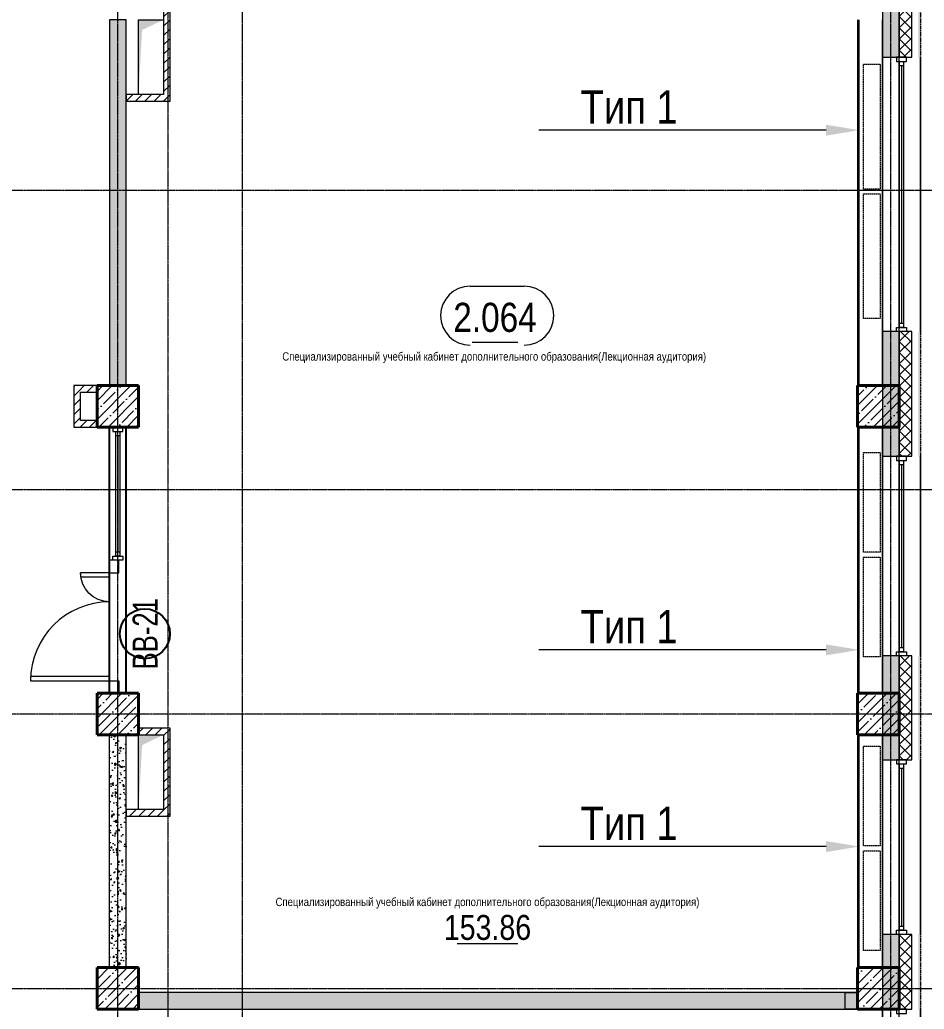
# Model space of a CAD drawing. Header units: millimetres. Extents: x -65509 to 912790, y 446 to 713294.
# Drawn here: x 246315 to 257196, y 205925 to 217825 of the extents above; entities that cross this region are included whole.
import ezdxf
from ezdxf import colors
from ezdxf.entities.mleader import LeaderData, LeaderLine
from ezdxf.enums import TextEntityAlignment as Align
from ezdxf.math import Vec2, Vec3

# ---------------------------------------------------------------- set-up
doc = ezdxf.new("R2010")
doc.units = ezdxf.units.MM
for name, pattern in [('CENTER2', [28.575, 19.05, -3.175, 3.175, -3.175]), ('DASHED', [19.05, 12.7, -6.35]), ('HIDDEN2', [4.7625, 3.175, -1.5875])]:
    doc.linetypes.add(name, pattern=pattern)
doc.layers.get('Defpoints').update_dxf_attribs({"color": 250})
for name, color, linetype, lineweight in [('A-AREA', 250, 'Continuous', 15), ('A-Wall_Материал_Газоблок_Контур', 250, 'Continuous', 0), ('АР_Area', 250, 'Continuous', 5), ('АР_Витраж', 250, 'Continuous', 13), ('АР_Витраж марка', 250, 'Continuous', 9), ('АР_Двери_витраж', 250, 'Continuous', 9), ('АР_Колонны', 250, 'Continuous', 30), ('АР_Окна', 250, 'Continuous', 5), ('АР_площадь пом', 250, 'Continuous', 5), ('АР_Стены ЖБ', 250, 'Continuous', 35), ('АР_Стены ПЕНОблок', 250, 'Continuous', 20), ('АР_Утеплитель', 250, 'Continuous', 0), ('АР_Штриховка', 250, 'Continuous', 0), ('КМ_Фахверки', 250, 'Continuous', 25), ('ОВ_Отопление', 250, 'Continuous', 5), ('ОВ_Шахты', 250, 'Continuous', 5), ('Размеры зашивки ГКЛ', 250, 'Continuous', 0), ('РД_Оси_100', 250, 'Continuous', 0), ('РД_проем_инж перемыч_фахверк', 250, 'Continuous', 18)]:
    doc.layers.add(name, color=color, linetype=linetype, lineweight=lineweight)
doc.layers.add('АР_Делит', color=250, linetype='Continuous', lineweight=0, plot=False)
doc.layers.add('РД_Проем', color=250, linetype='Continuous', lineweight=0, plot=False)
doc.layers.add('АР_Отопительные приборы', color=1, linetype='HIDDEN2', lineweight=0, true_color=0xff0000)
doc.layers.add('Зашивка радиаторов тип 1 (фанера и МДФ)', color=7, linetype='Continuous', lineweight=0, true_color=0x000085)
doc.layers.add('РД_Витраж_вн', color=250, linetype='Continuous')
doc.styles.add('Arial_09', font='ARIALN.TTF', dxfattribs={"width": 0.9})
doc.styles.add('style1', font='ARIALN.TTF')
pattern_1 = [(45, (142195.16, 127275.07), (-112.2532, 112.2532), []), (45, (142307.41, 127275.07), (-112.2532, 112.2532), [198.4375, -39.6875, 0, -39.6875])]
pattern_2 = [(45, (142195.16, 127275.07), (-56.1266, 56.1266), [])]

# ---------------------------------------------------------------- blocks, each defined once
blk = doc.blocks.new('СОШ_2200_АР_ОСИ_М100_28.05.24')
at = {"layer": 'АР_Делит', "color": 5, "linetype": 'DASHED'}
blk.add_lwpolyline([(114955, 135155), (114955, -355), (93595.036, -355), (93595.036, 13855), (94145, 13855), (94145, 68320), (66055, 68320), (66055, 13857.73), (83455, 13857.73), (83455, -355), (45245, -355), (45245, 13145), (44695, 13145), (44695, 26755), (45245, 26755), (45245, 68320), (20455, 68320), (20455, 26755), (27955, 26755), (27955, 13145), (-355, 13145), (-355, 100855), (37145, 100855), (37145, 129155)], dxfattribs=at)
at = {"layer": 'РД_Оси_100', "linetype": 'CENTER2'}
for p, q in [((114600, -6155), (114600, 139938.679)), ((-5954.958, 88500), (119910, 88500)), ((-5954.958, 84900), (119910, 84900)), ((119910, 82200), (-5954.958, 82200)), ((-5954.958, 78900), (119910, 78900))]:
    blk.add_line(p, q, dxfattribs=at)
for points in [[(105300, -6155), (105300, 139938.679)], [(105900, 139938.679), (105900, -6155)], [(106800, -6155), (106800, 139938.679)]]:
    blk.add_lwpolyline(points, dxfattribs=at)
blk = doc.blocks.new('otv_в_стене')
at = {"linetype": 'Continuous'}
blk.add_lwpolyline([(0, -1), (0, 0), (1, 0), (1, -1)], close=True, dxfattribs=at)
blk.add_solid([(0, -1), (0, 0), (0.5, -0.5), (1, 0)], dxfattribs=at)
blk = doc.blocks.new('otv')
at = {"linetype": 'Continuous'}
blk.add_lwpolyline([(0, -1), (0, 0), (1, 0), (1, -1)], close=True, dxfattribs=at)
blk.add_solid([(0, -1), (0, 0), (0.135, -0.137), (1, 0)], dxfattribs=at)
blk = doc.blocks.new('MOK-МаркаПом_овал_ареал')
for p, q in [((-2.99, 3.76), (3.52, 3.76)), ((-2.75, -3), (2.75, -3))]:
    blk.add_line(p, q)
for centre, radius, start, end in [((-2.99, 0.21), 3.55, 90, 270), ((3.52, 0.21), 3.55, 270, 90), ((-7.41, 0), 7.16, 0, 0.001)]:
    blk.add_arc(centre, radius, start, end)
at = {"color": 0, "style": 'style1'}
blk.add_attdef('АР-ПОМЕЩЕНИЕ:НОМЕР', text='', height=3, dxfattribs=at).set_placement((0.26, 0), align=Align.MIDDLE)
blk = doc.blocks.new('MOK-МаркаПомещения1')
at = {"layer": 'A-AREA', "color": 0}
blk.add_line((-3.65, -1.94), (3.65, -1.94), dxfattribs=at)
at = {"layer": 'A-AREA', "color": 0, "style": 'style1'}
blk.add_attdef('АР-ПОМЕЩЕНИЕ:ПЛОЩАДЬ', text='', height=3, dxfattribs=at).set_placement((0, 0), align=Align.MIDDLE)
at = {"layer": 'Defpoints', "style": 'style1', "flags": 8}
blk.add_attdef('АР-ПОМЕЩЕНИЕ:НАИМЕНОВАНИЕ', text='', height=1, dxfattribs=at).set_placement((0, 2.96), align=Align.MIDDLE)
blk = doc.blocks.new('МаркаВитража1')
at = {"layer": 'Defpoints'}
blk.add_circle((0, 0), 3, dxfattribs=at)
at = {"color": 0, "linetype": 'ByBlock', "lineweight": -2, "style": 'Arial_09', "width": 0.9}
blk.add_attdef('АР-ОКНО:НАИМЕНОВАНИЕ', text='', height=3, dxfattribs=at).set_placement((0, 0), align=Align.MIDDLE)

msp = doc.modelspace()

# ---------------------------------------------------------------- hatches: boundary and pattern name
at = {"layer": 'АР_Штриховка', "linetype": 'Continuous', "lineweight": 0}
h = msp.add_hatch(dxfattribs=at)
h.set_pattern_fill('AR-CONC', color=256, angle=-360, style=0)
h.set_pattern_definition([(50, (142195.16, 127275.07), (182.18467, -15.93909), [19.05, -209.55]), (355, (142195.16, 127275.07), (-35.24342, 191.05685), [15.24, -167.64058]), (100.45144, (142210.34, 127273.74), (146.94125, 175.11775), [16.19, -178.09024]), (46.1842, (142195.16, 127325.87), (271.07904, -42.04233), [28.575, -314.325]), (96.63556, (142217.75, 127322.37), (237.40413, 247.42612), [24.285, -267.1356]), (351.18415, (142195.16, 127325.87), (237.40413, 247.4261), [22.85997, -251.45973]), (21, (142220.56, 127313.17), (151.61439, -102.2652), [19.05, -209.55]), (326, (142220.56, 127313.17), (61.80203, 184.18797), [15.24, -167.64]), (71.45144, (142233.2, 127304.65), (213.41642, 81.92277), [16.19, -178.08994]), (37.5, (142195.16, 127275.07), (3.088603, 84.55504), [0, -165.608, 0, -170.18, 0, -168.275]), (7.5, (142195.16, 127275.07), (66.81966, 100.180575), [0, -97.028, 0, -161.798, 0, -64.135]), (327.5, (142138.515, 127275.07), (135.590595, -5.728744), [0, -63.5, 0, -198.12, 0, -262.89]), (317.5, (142113.12, 127275.07), (148.12918, 25.42649), [0, -82.55, 0, -131.572, 0, -186.69])])
h.paths.add_polyline_path([(256895.157, 223475.073), (256695.157, 223475.073), (256695.157, 222575.075), (256895.157, 222575.075)], flags=0)
h.paths.add_polyline_path([(256895.157, 219275.075), (256695.157, 219275.075), (256695.157, 217375.073), (256895.157, 217375.073)], flags=0)
h.paths.add_polyline_path([(256895.157, 214075.073), (256695.157, 214075.073), (256695.157, 212575.078), (256895.157, 212575.078)], flags=0)
h.paths.add_polyline_path([(256895.157, 210175.078), (256695.157, 210175.078), (256695.157, 208925.073), (256895.157, 208925.073)], flags=0)
h.paths.add_polyline_path([(256895.157, 206825.073), (256695.157, 206825.073), (256695.157, 205925.073), (256895.157, 205925.073)], flags=0)
h.paths.add_polyline_path([(256895.157, 203825.073), (256695.157, 203825.073), (256695.157, 202925.073), (256895.157, 202925.073)], flags=0)
h.paths.add_polyline_path([(256895.157, 200825.073), (256695.157, 200825.073), (256695.157, 199925.073), (256895.157, 199925.073)], flags=0)
h.paths.add_polyline_path([(256895.157, 197825.073), (256695.157, 197825.073), (256695.157, 195375.073), (256895.157, 195375.073)], flags=0)
h.paths.add_polyline_path([(256895.157, 192075.073), (256695.157, 192075.073), (256695.157, 191175.073), (256895.157, 191175.073)], flags=0)
h.paths.add_polyline_path([(256895.157, 189975.073), (256695.157, 189975.073), (256695.157, 189075.073), (256895.157, 189075.073)], flags=0)
h.paths.add_polyline_path([(256895.157, 187875.073), (256695.157, 187875.073), (256695.157, 186075.073), (256895.157, 186075.073)], flags=0)
h.paths.add_polyline_path([(256895.157, 182775.073), (256695.157, 182775.073), (256695.157, 181875.073), (256895.157, 181875.073)], flags=0)
h.paths.add_polyline_path([(256895.157, 180675.073), (256695.157, 180675.073), (256695.157, 179775.073), (256895.157, 179775.073)], flags=0)
h.paths.add_polyline_path([(256895.157, 178575.073), (256695.157, 178575.073), (256695.157, 168775.073), (256895.157, 168775.073)], flags=0)
h = msp.add_hatch(dxfattribs=at)
h.set_pattern_fill('ANSI37', color=256, scale=30, angle=-360, style=0)
h.set_pattern_definition([(45, (142195.16, 127275.07), (-67.35192, 67.35192), []), (135, (142195.16, 127275.07), (-67.35192, -67.35192), [])])
h.paths.add_polyline_path([(257045.157, 223475.073), (256895.157, 223475.073), (256895.157, 222575.075), (257045.157, 222575.075)], flags=0)
h.paths.add_polyline_path([(257045.157, 219275.075), (256895.157, 219275.075), (256895.157, 217375.073), (257045.157, 217375.073)], flags=0)
h.paths.add_polyline_path([(257045.157, 214075.073), (256895.157, 214075.073), (256895.157, 212575.078), (257045.157, 212575.078)], flags=0)
h.paths.add_polyline_path([(257045.157, 210175.078), (256895.157, 210175.078), (256895.157, 208925.073), (257045.157, 208925.073)], flags=0)
h.paths.add_polyline_path([(257045.157, 206825.073), (256895.157, 206825.073), (256895.157, 205925.073), (257045.157, 205925.073)], flags=0)
h.paths.add_polyline_path([(257045.157, 203825.073), (256895.157, 203825.073), (256895.157, 202925.073), (257045.157, 202925.073)], flags=0)
h.paths.add_polyline_path([(257045.157, 200825.073), (256895.157, 200825.073), (256895.157, 199925.073), (257045.157, 199925.073)], flags=0)
h.paths.add_polyline_path([(257045.157, 197825.073), (256895.157, 197825.073), (256895.157, 195375.073), (257045.157, 195375.073)], flags=0)
h.paths.add_polyline_path([(257045.157, 192075.073), (256895.157, 192075.073), (256895.157, 191175.073), (257045.157, 191175.073)], flags=0)
h.paths.add_polyline_path([(257045.157, 189975.073), (256895.157, 189975.073), (256895.157, 189075.073), (257045.157, 189075.073)], flags=0)
h.paths.add_polyline_path([(257045.157, 187875.073), (256895.157, 187875.073), (256895.157, 186075.073), (257045.157, 186075.073)], flags=0)
h.paths.add_polyline_path([(257045.157, 182775.073), (256895.157, 182775.073), (256895.157, 181875.073), (257045.157, 181875.073)], flags=0)
h.paths.add_polyline_path([(257045.157, 180675.073), (256895.157, 180675.073), (256895.157, 179775.073), (257045.157, 179775.073)], flags=0)
h.paths.add_polyline_path([(257045.157, 178575.073), (256895.157, 178575.073), (256895.157, 168775.073), (257045.157, 168775.073)], flags=0)
h = msp.add_hatch(dxfattribs=at)
h.set_pattern_fill('_U', color=256, angle=-360, style=0, pattern_type=0)
h.set_pattern_definition([(360, (142195.1574, 127275.0729), (2e-16, 1), [])])
h.paths.add_polyline_path([(257150.157, 223475.073), (257125.157, 223475.073), (257125.157, 222575.075), (257150.157, 222575.075)], flags=0)
h.paths.add_polyline_path([(257150.157, 219275.075), (257125.157, 219275.075), (257125.157, 217375.073), (257150.157, 217375.073)], flags=0)
h.paths.add_polyline_path([(257150.157, 214075.073), (257125.157, 214075.073), (257125.157, 212575.078), (257150.157, 212575.078)], flags=0)
h.paths.add_polyline_path([(257150.157, 210175.078), (257125.157, 210175.078), (257125.157, 208925.073), (257150.157, 208925.073)], flags=0)
h.paths.add_polyline_path([(257150.157, 206825.073), (257125.157, 206825.073), (257125.157, 205925.073), (257150.157, 205925.073)], flags=0)
h.paths.add_polyline_path([(257150.157, 203825.073), (257125.157, 203825.073), (257125.157, 202925.073), (257150.157, 202925.073)], flags=0)
h.paths.add_polyline_path([(257150.157, 200825.073), (257125.157, 200825.073), (257125.157, 199925.073), (257150.157, 199925.073)], flags=0)
h.paths.add_polyline_path([(257150.157, 197825.073), (257125.157, 197825.073), (257125.157, 195375.073), (257150.157, 195375.073)], flags=0)
h.paths.add_polyline_path([(257150.157, 192075.073), (257125.157, 192075.073), (257125.157, 191175.073), (257150.157, 191175.073)], flags=0)
h.paths.add_polyline_path([(257150.157, 189975.073), (257125.157, 189975.073), (257125.157, 189075.073), (257150.157, 189075.073)], flags=0)
h.paths.add_polyline_path([(257150.157, 187875.073), (257125.157, 187875.073), (257125.157, 186075.073), (257150.157, 186075.073)], flags=0)
h.paths.add_polyline_path([(257150.157, 182775.073), (257125.157, 182775.073), (257125.157, 181875.073), (257150.157, 181875.073)], flags=0)
h.paths.add_polyline_path([(257150.157, 180675.073), (257125.157, 180675.073), (257125.157, 179775.073), (257150.157, 179775.073)], flags=0)
h.paths.add_polyline_path([(257150.157, 178575.073), (257125.157, 178575.073), (257125.157, 168775.073), (257150.157, 168775.073)], flags=0)
at = {"layer": 'АР_Штриховка', "linetype": 'Continuous', "lineweight": 0, "ltscale": 0.5}
h = msp.add_hatch(dxfattribs=at)
h.set_pattern_fill('ANSI31', color=256, scale=25, style=0)
h.set_pattern_definition(pattern_2)
h.paths.add_polyline_path([(248045.157, 216925.554), (248125.157, 216845.554), (248125.157, 218325.073), (248065.157, 218298.406), (248045.157, 218245.073)], flags=0)
h.paths.add_polyline_path([(248045.157, 218325.073), (248065.157, 218298.406), (248125.157, 218325.073), (248125.157, 219325.073), (248065.157, 219298.406), (248045.157, 219245.073)], flags=0)
h.paths.add_polyline_path([(248045.157, 219325.073), (248065.157, 219298.406), (248125.157, 219325.073), (248125.157, 220255.073), (248045.157, 220175.073)], flags=0)
at = {"layer": 'АР_Штриховка', "linetype": 'Continuous', "lineweight": 0}
h = msp.add_hatch(dxfattribs=at)
h.set_pattern_fill('AR-CONC', color=256, angle=45, style=0)
h.set_pattern_definition([(95, (142195.16, 127275.07), (140.09465, 117.55338), [19.05, -209.55]), (40, (142195.16, 127275.07), (-160.01845, 110.17673), [15.24, -167.64058]), (145.45144, (142206.83, 127284.87), (-19.9238, 227.7301), [16.19, -178.09024]), (91.1842, (142159.24, 127311), (221.41024, 161.9534), [28.575, -314.325]), (141.63556, (142177.7, 127324.5), (-7.0866, 342.82676), [24.285, -267.1356]), (36.18415, (142159.24, 127311), (-7.0866, 342.82676), [22.85997, -251.45973]), (66, (142186.18, 127319.97), (179.51998, 34.89515), [19.05, -209.55]), (11, (142186.18, 127319.97), (-86.53993, 173.9412), [15.24, -167.64]), (116.45145, (142201.14, 127322.88), (92.98005, 208.83634), [16.19, -178.08994]), (82.5, (142195.16, 127275.07), (-57.60547, 61.973414), [0, -165.608, 0, -170.18, 0, -168.275]), (52.5, (142195.16, 127275.07), (-23.58973, 118.087), [0, -97.028, 0, -161.798, 0, -64.135]), (12.5, (142155.105, 127235.02), (99.927863, 91.826196), [0, -63.5, 0, -198.12, 0, -262.89]), (2.5, (142137.14, 127217.06), (86.7639, 122.72239), [0, -82.55, 0, -131.572, 0, -186.69])])
h.paths.add_polyline_path([(247395.157, 213425.073), (247595.157, 213425.073), (247595.157, 217825.073), (247395.157, 217825.073)], flags=0)
at = {"layer": 'АР_Штриховка', "linetype": 'Continuous', "lineweight": 0, "ltscale": 0.5}
h = msp.add_hatch(dxfattribs=at)
h.set_pattern_fill('ANSI31', color=256, scale=25, style=0)
h.set_pattern_definition([(45, (142195.16, 127275.07), (-56.1266, 56.1266), [])])
h.paths.add_polyline_path([(248125.157, 216845.554), (248045.157, 216925.554), (247595.157, 216925.554), (247595.157, 216845.554)], flags=0)
h = msp.add_hatch(dxfattribs=at)
h.set_pattern_fill('ANSI31', color=256, scale=25, style=0)
h.set_pattern_definition([(45, (142195.16, 127275.07), (-56.1266, 56.1266), [])])
h.paths.add_polyline_path([(246965.14, 212925.073), (247045.14, 213005.073), (247045.14, 213345.073), (246965.14, 213425.073)], flags=0)
h = msp.add_hatch(dxfattribs=at)
h.set_pattern_fill('ANSI31', color=256, scale=25, angle=-360, style=0)
h.set_pattern_definition([(45, (142195.16, 127275.07), (-56.1266, 56.1266), [])])
h.paths.add_polyline_path([(247245.157, 213345.073), (247245.157, 213425.073), (246965.14, 213425.073), (247045.14, 213345.073)], flags=0)
at = {"layer": 'АР_Штриховка', "linetype": 'Continuous', "lineweight": 5}
h = msp.add_hatch(dxfattribs=at)
h.set_pattern_fill('ANSI35', color=256, scale=25, style=0)
h.set_pattern_definition(pattern_1)
h.paths.add_polyline_path([(247245.157, 212925.073), (247745.157, 212925.073), (247745.157, 213425.073), (247245.157, 213425.073)], flags=0)
h = msp.add_hatch(dxfattribs=at)
h.set_pattern_fill('ANSI35', color=256, scale=25, style=0)
h.set_pattern_definition(pattern_1)
h.paths.add_polyline_path([(256395.157, 212925.073), (256895.157, 212925.073), (256895.157, 213425.073), (256395.157, 213425.073)], flags=0)
at = {"layer": 'АР_Штриховка', "linetype": 'Continuous', "lineweight": 0, "ltscale": 0.5}
h = msp.add_hatch(dxfattribs=at)
h.set_pattern_fill('ANSI31', color=256, scale=25, angle=-360, style=0)
h.set_pattern_definition([(45, (142195.16, 127275.07), (-56.1266, 56.1266), [])])
h.paths.add_polyline_path([(247045.14, 213005.073), (246965.14, 212925.073), (247245.157, 212925.073), (247245.157, 213005.073)], flags=0)
at = {"layer": 'АР_Штриховка', "linetype": 'Continuous', "lineweight": 5}
h = msp.add_hatch(dxfattribs=at)
h.set_pattern_fill('ANSI35', color=256, scale=25, style=0)
h.set_pattern_definition(pattern_1)
h.paths.add_polyline_path([(247245.157, 209225.073), (247745.157, 209225.073), (247745.157, 209725.073), (247245.157, 209725.073)], flags=0)
h = msp.add_hatch(dxfattribs=at)
h.set_pattern_fill('ANSI35', color=256, scale=25, style=0)
h.set_pattern_definition(pattern_1)
h.paths.add_polyline_path([(256395.157, 209225.073), (256895.157, 209225.073), (256895.157, 209725.073), (256395.157, 209725.073)], flags=0)
at = {"layer": 'АР_Штриховка', "linetype": 'Continuous', "lineweight": 0}
h = msp.add_hatch(dxfattribs=at)
h.set_pattern_fill('AR-CONC', color=256, angle=45, style=0)
h.set_pattern_definition([(95, (142195.16, 127275.07), (140.09465, 117.55338), [19.05, -209.55]), (40, (142195.16, 127275.07), (-160.01845, 110.17673), [15.24, -167.64058]), (145.45144, (142206.83, 127284.87), (-19.9238, 227.7301), [16.19, -178.09024]), (91.1842, (142159.24, 127311), (221.41024, 161.9534), [28.575, -314.325]), (141.63556, (142177.7, 127324.5), (-7.0866, 342.82676), [24.285, -267.1356]), (36.18415, (142159.24, 127311), (-7.0866, 342.82676), [22.85997, -251.45973]), (66, (142186.18, 127319.97), (179.51998, 34.89515), [19.05, -209.55]), (11, (142186.18, 127319.97), (-86.53993, 173.9412), [15.24, -167.64]), (116.45145, (142201.14, 127322.88), (92.98005, 208.83634), [16.19, -178.08994]), (82.5, (142195.16, 127275.07), (-57.60547, 61.973414), [0, -165.608, 0, -170.18, 0, -168.275]), (52.5, (142195.16, 127275.07), (-23.58973, 118.087), [0, -97.028, 0, -161.798, 0, -64.135]), (12.5, (142155.105, 127235.02), (99.927863, 91.826196), [0, -63.5, 0, -198.12, 0, -262.89]), (2.5, (142137.14, 127217.06), (86.7639, 122.72239), [0, -82.55, 0, -131.572, 0, -186.69])])
h.paths.add_polyline_path([(247395.157, 206425.073), (247595.157, 206425.073), (247595.157, 208325.073), (247395.157, 208325.073)], flags=0)
h.paths.add_polyline_path([(247395.157, 208325.073), (247595.157, 208325.073), (247595.157, 209225.073), (247395.157, 209225.073)], flags=0)
at = {"layer": 'АР_Штриховка', "linetype": 'Continuous', "lineweight": 0, "ltscale": 0.5}
h = msp.add_hatch(dxfattribs=at)
h.set_pattern_fill('ANSI31', color=256, scale=25, style=0)
h.set_pattern_definition([(45, (142195.16, 127275.07), (-56.1266, 56.1266), [])])
h.paths.add_polyline_path([(247745.157, 209305.073), (247745.157, 209225.073), (248045.157, 209225.073), (248125.157, 209305.073)], flags=0)
h = msp.add_hatch(dxfattribs=at)
h.set_pattern_fill('ANSI31', color=256, scale=25, angle=-360, style=0)
h.set_pattern_definition([(45, (142195.16, 127275.07), (-56.1266, 56.1266), [])])
h.paths.add_polyline_path([(248125.157, 209305.073), (248045.157, 209225.073), (248045.157, 208325.073), (248125.157, 208245.073)], flags=0)
h = msp.add_hatch(dxfattribs=at)
h.set_pattern_fill('ANSI31', color=256, scale=25, style=0)
h.set_pattern_definition(pattern_2)
h.paths.add_polyline_path([(248125.157, 208245.073), (248045.157, 208325.073), (247595.157, 208325.073), (247595.157, 208245.073)], flags=0)
at = {"layer": 'АР_Штриховка', "linetype": 'Continuous', "lineweight": 5}
h = msp.add_hatch(dxfattribs=at)
h.set_pattern_fill('ANSI35', color=256, scale=25, style=0)
h.set_pattern_definition(pattern_1)
h.paths.add_polyline_path([(247245.157, 205925.073), (247745.157, 205925.073), (247745.157, 206425.073), (247245.157, 206425.073)], flags=0)
h = msp.add_hatch(dxfattribs=at)
h.set_pattern_fill('ANSI35', color=256, scale=25, style=0)
h.set_pattern_definition(pattern_1)
h.paths.add_polyline_path([(256395.157, 205925.073), (256895.157, 205925.073), (256895.157, 206425.073), (256395.157, 206425.073)], flags=0)
at = {"layer": 'АР_Штриховка', "linetype": 'Continuous', "lineweight": 0}
h = msp.add_hatch(dxfattribs=at)
h.set_pattern_fill('AR-CONC', color=256, angle=-315, style=0)
h.set_pattern_definition([(95, (142195.16, 127275.07), (140.09465, 117.55338), [19.05, -209.55]), (40, (142195.16, 127275.07), (-160.01845, 110.17673), [15.24, -167.64058]), (145.45144, (142206.83, 127284.87), (-19.9238, 227.7301), [16.19, -178.09024]), (91.1842, (142159.24, 127311), (221.41024, 161.9534), [28.575, -314.325]), (141.63556, (142177.7, 127324.5), (-7.0866, 342.82676), [24.285, -267.1356]), (36.18415, (142159.24, 127311), (-7.0866, 342.82676), [22.85997, -251.45973]), (66, (142186.18, 127319.97), (179.51998, 34.89515), [19.05, -209.55]), (11, (142186.18, 127319.97), (-86.53993, 173.9412), [15.24, -167.64]), (116.45145, (142201.14, 127322.88), (92.98005, 208.83634), [16.19, -178.08994]), (82.5, (142195.16, 127275.07), (-57.60547, 61.973414), [0, -165.608, 0, -170.18, 0, -168.275]), (52.5, (142195.16, 127275.07), (-23.58973, 118.087), [0, -97.028, 0, -161.798, 0, -64.135]), (12.5, (142155.105, 127235.02), (99.927863, 91.826196), [0, -63.5, 0, -198.12, 0, -262.89]), (2.5, (142137.14, 127217.06), (86.7639, 122.72239), [0, -82.55, 0, -131.572, 0, -186.69])])
h.paths.add_polyline_path([(247745.157, 206125.073), (247745.157, 205925.073), (256395.157, 205925.073), (256395.157, 206125.073)], flags=0)

# ---------------------------------------------------------------- linework, layer by layer
at = {"layer": 'A-Wall_Материал_Газоблок_Контур', "linetype": 'Continuous', "lineweight": 0}
for p, q in [((256695.157, 217375.073), (256695.157, 214075.073)), ((257150.157, 214075.073), (257150.157, 217375.073)), ((256695.157, 212575.078), (256695.157, 210175.078)), ((257150.157, 210175.078), (257150.157, 212575.078)), ((256695.157, 208925.073), (256695.157, 206825.073)), ((257150.157, 206825.073), (257150.157, 208925.073)), ((256695.157, 205925.073), (256695.157, 203825.073)), ((257150.157, 203825.073), (257150.157, 205925.073))]:
    msp.add_line(p, q, dxfattribs=at)
at = {"layer": 'АР_Витраж', "linetype": 'Continuous', "lineweight": 5}
for p, q in [((247395.157, 212925.073), (247395.157, 211325.073)), ((247595.157, 212925.073), (247595.157, 211325.073))]:
    msp.add_line(p, q, dxfattribs=at)
at = {"layer": 'АР_Витраж', "linetype": 'Continuous', "lineweight": 13}
for p, q in [((247470.157, 212825.073), (247520.157, 212825.073)), ((247495.157, 212825.073), (247495.157, 211425.073)), ((247470.157, 211425.073), (247520.157, 211425.073))]:
    msp.add_line(p, q, dxfattribs=at)
for points in [[(247555.157, 212875.073), (247555.157, 212925.073), (247435.157, 212925.073), (247435.157, 212875.073)], [(247470.157, 212875.073), (247520.157, 212875.073), (247520.157, 211375.073), (247470.157, 211375.073)], [(247555.157, 211375.073), (247555.157, 211325.073), (247435.157, 211325.073), (247435.157, 211375.073)]]:
    msp.add_lwpolyline(points, close=True, dxfattribs=at)
at = {"layer": 'АР_Двери_витраж', "linetype": 'Continuous', "lineweight": 9}
for points in [[(247505.157, 211175.073), (247505.157, 211325.073), (247395.157, 211325.073), (247395.157, 211175.073)], [(247045.157, 211175.073), (247045.157, 211125.073), (247395.157, 211125.073), (247395.157, 211175.073)], [(247395.157, 209875.073), (247395.157, 209925.073), (246445.157, 209925.073), (246445.157, 209875.073)], [(247505.157, 209875.073), (247505.157, 209725.073), (247395.157, 209725.073), (247395.157, 209875.073)]]:
    msp.add_lwpolyline(points, close=True, dxfattribs=at)
at = {"layer": 'АР_Двери_витраж', "linetype": 'Continuous', "lineweight": 9, "extrusion": (0, 0, -1)}
msp.add_arc((-247395.157, 211175.073), 350, 270, 0, dxfattribs=at)
at = {"layer": 'АР_Двери_витраж', "linetype": 'Continuous', "lineweight": 9}
msp.add_arc((247395.157, 209875.073), 950, 90, 180, dxfattribs=at)
at = {"layer": 'АР_Колонны', "linetype": 'HIDDEN2', "lineweight": 25}
for p, q in [((247245.157, 213425.073), (247745.157, 213425.073)), ((247245.157, 212925.073), (247245.157, 213425.073)), ((247745.157, 213425.073), (247745.157, 212925.073)), ((256395.157, 213425.073), (256895.157, 213425.073)), ((256395.157, 212925.073), (256395.157, 213425.073)), ((256895.157, 213425.073), (256895.157, 212925.073)), ((247745.157, 212925.073), (247245.157, 212925.073)), ((256895.157, 212925.073), (256395.157, 212925.073)), ((247245.157, 209725.073), (247745.157, 209725.073)), ((247245.157, 209225.073), (247245.157, 209725.073)), ((247745.157, 209725.073), (247745.157, 209225.073)), ((256395.157, 209725.073), (256895.157, 209725.073)), ((256395.157, 209225.073), (256395.157, 209725.073)), ((256895.157, 209725.073), (256895.157, 209225.073)), ((247745.157, 209225.073), (247245.157, 209225.073)), ((256895.157, 209225.073), (256395.157, 209225.073)), ((247245.157, 206425.073), (247745.157, 206425.073)), ((247245.157, 205925.073), (247245.157, 206425.073)), ((247745.157, 206425.073), (247745.157, 205925.073)), ((256395.157, 206425.073), (256895.157, 206425.073)), ((256395.157, 205925.073), (256395.157, 206425.073)), ((256895.157, 206425.073), (256895.157, 205925.073)), ((247745.157, 205925.073), (247245.157, 205925.073)), ((256895.157, 205925.073), (256395.157, 205925.073))]:
    msp.add_line(p, q, dxfattribs=at)
at = {"layer": 'АР_Колонны', "linetype": 'Continuous', "lineweight": 35}
for p, q in [((247245.157, 213425.073), (247745.157, 213425.073)), ((247245.157, 212925.073), (247245.157, 213425.073)), ((247745.157, 212925.073), (247745.157, 213425.073)), ((256395.157, 213425.073), (256895.157, 213425.073)), ((256395.157, 212925.073), (256395.157, 213425.073)), ((256895.157, 212925.073), (256895.157, 213425.073)), ((247245.157, 212925.073), (247745.157, 212925.073)), ((256395.157, 212925.073), (256895.157, 212925.073)), ((247245.157, 209725.073), (247745.157, 209725.073)), ((247245.157, 209225.073), (247245.157, 209725.073)), ((247745.157, 209225.073), (247745.157, 209725.073)), ((256395.157, 209725.073), (256895.157, 209725.073)), ((256395.157, 209225.073), (256395.157, 209725.073)), ((256895.157, 209225.073), (256895.157, 209725.073)), ((247245.157, 209225.073), (247745.157, 209225.073)), ((256395.157, 209225.073), (256895.157, 209225.073)), ((247745.157, 206425.073), (247245.157, 206425.073)), ((247245.157, 205925.073), (247245.157, 206425.073)), ((247745.157, 206425.073), (247245.157, 206425.073)), ((247745.157, 205925.073), (247745.157, 206425.073)), ((256895.157, 206425.073), (256395.157, 206425.073)), ((256395.157, 205925.073), (256395.157, 206425.073)), ((256895.157, 206425.073), (256395.157, 206425.073)), ((256895.157, 205925.073), (256895.157, 206425.073)), ((247245.157, 205925.073), (247745.157, 205925.073)), ((256395.157, 205925.073), (256895.157, 205925.073))]:
    msp.add_line(p, q, dxfattribs=at)
at = {"layer": 'АР_Окна', "linetype": 'Continuous', "lineweight": 5}
for p, q in [((256695.157, 217375.073), (256695.157, 214075.073)), ((257150.157, 217375.073), (257150.157, 214075.073)), ((256897.657, 217275.073), (256947.657, 217275.073)), ((256922.657, 217275.073), (256922.657, 214175.073)), ((256897.657, 214175.073), (256947.657, 214175.073)), ((256695.157, 212575.078), (256695.157, 210175.078)), ((257150.157, 212575.078), (257150.157, 210175.078)), ((256897.657, 212475.078), (256947.657, 212475.078)), ((256922.657, 212475.078), (256922.657, 210275.078)), ((256897.657, 210275.078), (256947.657, 210275.078)), ((256695.157, 208925.073), (256695.157, 206825.073)), ((257150.157, 208925.073), (257150.157, 206825.073)), ((256897.657, 208825.073), (256947.657, 208825.073)), ((256922.657, 208825.073), (256922.657, 206925.073)), ((256897.657, 206925.073), (256947.657, 206925.073)), ((256695.157, 205925.073), (256695.157, 203825.073)), ((257150.157, 205925.073), (257150.157, 203825.073))]:
    msp.add_line(p, q, dxfattribs=at)
for points in [[(256982.657, 217325.073), (256982.657, 217375.073), (256862.657, 217375.073), (256862.657, 217325.073)], [(256897.657, 217325.073), (256947.657, 217325.073), (256947.657, 214125.073), (256897.657, 214125.073)], [(256982.657, 214125.073), (256982.657, 214075.073), (256862.657, 214075.073), (256862.657, 214125.073)], [(256982.657, 212525.078), (256982.657, 212575.078), (256862.657, 212575.078), (256862.657, 212525.078)], [(256897.657, 212525.078), (256947.657, 212525.078), (256947.657, 210225.078), (256897.657, 210225.078)], [(256982.657, 210225.078), (256982.657, 210175.078), (256862.657, 210175.078), (256862.657, 210225.078)], [(256982.657, 208875.073), (256982.657, 208925.073), (256862.657, 208925.073), (256862.657, 208875.073)], [(256897.657, 208875.073), (256947.657, 208875.073), (256947.657, 206875.073), (256897.657, 206875.073)], [(256982.657, 206875.073), (256982.657, 206825.073), (256862.657, 206825.073), (256862.657, 206875.073)], [(256982.657, 205875.073), (256982.657, 205925.073), (256862.657, 205925.073), (256862.657, 205875.073)]]:
    msp.add_lwpolyline(points, close=True, dxfattribs=at)
at = {"layer": 'АР_Отопительные приборы'}
for points in [[(256665.157, 215789.442), (256465.157, 215789.442), (256465.157, 217289.442), (256665.157, 217289.442)], [(256665.157, 214231.266), (256465.157, 214231.266), (256465.157, 215731.266), (256665.157, 215731.266)], [(256665.157, 211420.905), (256465.157, 211420.905), (256465.157, 212620.905), (256665.157, 212620.905)], [(256665.157, 210162.73), (256465.157, 210162.73), (256465.157, 211362.73), (256665.157, 211362.73)], [(256665.157, 207888.755), (256465.157, 207888.755), (256465.157, 209088.755), (256665.157, 209088.755)], [(256665.157, 206630.58), (256465.157, 206630.58), (256465.157, 207830.58), (256665.157, 207830.58)]]:
    msp.add_lwpolyline(points, close=True, dxfattribs=at)
at = {"layer": 'АР_Стены ЖБ', "linetype": 'Continuous', "lineweight": 40}
for p, q in [((247745.157, 213425.073), (247245.157, 213425.073)), ((247245.157, 213425.073), (247245.157, 212925.073)), ((247745.157, 212925.073), (247745.157, 213425.073)), ((256895.157, 213425.073), (256395.157, 213425.073)), ((256395.157, 213425.073), (256395.157, 212925.073)), ((256895.157, 212925.073), (256895.157, 213425.073)), ((247245.157, 212925.073), (247745.157, 212925.073)), ((256395.157, 212925.073), (256895.157, 212925.073)), ((247745.157, 209725.073), (247245.157, 209725.073)), ((247245.157, 209725.073), (247245.157, 209225.073)), ((247745.157, 209225.073), (247745.157, 209725.073)), ((256895.157, 209725.073), (256395.157, 209725.073)), ((256395.157, 209725.073), (256395.157, 209225.073)), ((256895.157, 209225.073), (256895.157, 209725.073)), ((247245.157, 209225.073), (247745.157, 209225.073)), ((256395.157, 209225.073), (256895.157, 209225.073)), ((247745.157, 206425.073), (247245.157, 206425.073)), ((247245.157, 206425.073), (247245.157, 205925.073)), ((247745.157, 205925.073), (247745.157, 206425.073)), ((256895.157, 206425.073), (256395.157, 206425.073)), ((256395.157, 206425.073), (256395.157, 205925.073)), ((256895.157, 205925.073), (256895.157, 206425.073)), ((247245.157, 205925.073), (247745.157, 205925.073)), ((256395.157, 205925.073), (256895.157, 205925.073))]:
    msp.add_line(p, q, dxfattribs=at)
at = {"layer": 'АР_Стены ПЕНОблок', "linetype": 'Continuous', "lineweight": 20}
for p, q in [((248125.157, 216845.554), (248125.157, 220255.073)), ((256695.157, 219275.075), (256695.157, 217375.073)), ((256895.157, 217375.073), (256895.157, 219275.075)), ((248045.157, 218245.073), (248045.157, 216925.554)), ((247595.157, 217825.073), (247395.157, 217825.073)), ((247395.157, 217825.073), (247395.157, 213425.073)), ((247595.157, 213425.073), (247595.157, 217825.073)), ((256695.157, 217375.073), (256895.157, 217375.073)), ((248045.157, 216925.554), (247595.157, 216925.554)), ((247595.157, 216925.554), (247595.157, 216845.554)), ((247595.157, 216845.554), (248125.157, 216845.554)), ((256895.157, 214075.073), (256695.157, 214075.073)), ((256695.157, 214075.073), (256695.157, 212575.078)), ((256895.157, 212575.078), (256895.157, 214075.073)), ((246965.14, 213425.073), (246965.14, 212925.073)), ((247245.157, 213425.073), (246965.14, 213425.073)), ((247245.157, 213345.073), (247245.157, 213425.073)), ((247395.157, 213425.073), (247595.157, 213425.073)), ((247045.14, 213005.073), (247045.14, 213345.073)), ((247045.14, 213345.073), (247245.157, 213345.073)), ((246965.14, 212925.073), (247245.157, 212925.073)), ((247245.157, 213005.073), (247045.14, 213005.073)), ((247245.157, 212925.073), (247245.157, 213005.073)), ((256695.157, 212575.078), (256895.157, 212575.078)), ((256895.157, 210175.078), (256695.157, 210175.078)), ((256695.157, 210175.078), (256695.157, 208925.073)), ((256895.157, 208925.073), (256895.157, 210175.078)), ((247595.157, 209725.073), (247395.157, 209725.073)), ((247395.157, 209725.073), (247395.157, 209724.073)), ((247395.157, 209724.073), (247595.157, 209724.073)), ((247595.157, 209724.073), (247595.157, 209725.073)), ((247595.157, 209225.073), (247395.157, 209225.073)), ((247395.157, 206425.073), (247395.157, 209225.073)), ((247595.157, 206425.073), (247595.157, 209225.073)), ((247745.157, 209305.073), (247745.157, 209225.073)), ((248125.157, 209305.073), (247745.157, 209305.073)), ((247745.157, 209225.073), (248045.157, 209225.073)), ((248045.157, 209225.073), (248045.157, 208325.073)), ((248125.157, 208245.073), (248125.157, 209305.073)), ((256695.157, 208925.073), (256895.157, 208925.073)), ((248045.157, 208325.073), (247595.157, 208325.073)), ((247595.157, 208325.073), (247595.157, 208245.073)), ((247595.157, 208245.073), (248125.157, 208245.073)), ((256895.157, 206825.073), (256695.157, 206825.073)), ((256695.157, 206825.073), (256695.157, 205925.073)), ((256895.157, 205925.073), (256895.157, 206825.073)), ((247395.157, 206425.073), (247595.157, 206425.073)), ((247745.157, 206125.073), (247745.157, 205925.073)), ((256395.157, 206125.073), (247745.157, 206125.073)), ((256395.157, 205925.073), (256395.157, 206125.073)), ((247745.157, 205925.073), (256395.157, 205925.073)), ((256695.157, 205925.073), (256895.157, 205925.073))]:
    msp.add_line(p, q, dxfattribs=at)
at = {"layer": 'АР_Утеплитель', "linetype": 'Continuous', "lineweight": 0}
for p, q in [((256895.157, 219275.075), (256895.157, 217375.073)), ((257045.157, 217375.073), (257045.157, 219275.075)), ((256895.157, 217375.073), (257045.157, 217375.073)), ((257045.157, 214075.073), (256895.157, 214075.073)), ((256895.157, 214075.073), (256895.157, 212575.078)), ((257045.157, 212575.078), (257045.157, 214075.073)), ((256895.157, 212575.078), (257045.157, 212575.078)), ((257045.157, 210175.078), (256895.157, 210175.078)), ((256895.157, 210175.078), (256895.157, 208925.073)), ((257045.157, 208925.073), (257045.157, 210175.078)), ((256895.157, 208925.073), (257045.157, 208925.073)), ((257045.157, 206825.073), (256895.157, 206825.073)), ((256895.157, 206825.073), (256895.157, 205925.073)), ((257045.157, 205925.073), (257045.157, 206825.073)), ((256895.157, 205925.073), (257045.157, 205925.073))]:
    msp.add_line(p, q, dxfattribs=at)
at = {"layer": 'Зашивка радиаторов тип 1 (фанера и МДФ)', "linetype": 'Continuous', "lineweight": 0}
for p, q in [((256395.159, 217825.073), (256395.157, 213425.073)), ((256407.659, 217825.073), (256407.657, 213425.073)), ((256407.657, 213425.073), (256407.659, 217825.073)), ((256695.157, 213425.073), (256695.159, 217825.073)), ((256395.157, 213425.073), (256407.657, 213425.073)), ((256407.657, 213425.073), (256695.157, 213425.073)), ((256407.657, 212925.073), (256395.157, 212925.073)), ((256395.157, 212925.073), (256395.159, 209725.073)), ((256695.157, 212925.073), (256407.657, 212925.073)), ((256407.657, 212925.073), (256407.659, 209725.073)), ((256407.659, 209725.073), (256407.657, 212925.073)), ((256695.159, 209725.073), (256695.157, 212925.073)), ((256395.159, 209725.073), (256407.659, 209725.073)), ((256407.659, 209725.073), (256695.159, 209725.073)), ((256395.159, 209225.073), (256395.157, 206425.073)), ((256407.659, 209225.073), (256395.159, 209225.073)), ((256407.659, 209225.073), (256407.657, 206425.073)), ((256407.657, 206425.073), (256407.659, 209225.073)), ((256695.159, 209225.073), (256407.659, 209225.073)), ((256695.157, 206425.073), (256695.159, 209225.073)), ((256395.157, 206425.073), (256407.657, 206425.073)), ((256407.657, 206425.073), (256695.157, 206425.073)), ((256695.157, 205925.073), (256407.657, 205925.073)), ((256695.159, 200425.073), (256695.157, 205925.073))]:
    msp.add_line(p, q, dxfattribs=at)
at = {"layer": 'КМ_Фахверки', "lineweight": 5}
msp.add_lwpolyline([(212895.157, 195850.073), (236595.157, 195849.49), (236595.157, 127175.073), (256895.157, 127175.073), (256895.126, 262175.073), (215195.161, 262175.073), (215195.161, 256175.073), (179595.157, 256175.073), (179595.157, 227875.073), (142095.157, 227875.073), (142095.157, 140675.073), (169895.157, 140675.073), (169895.157, 153775.073), (162395.157, 153775.073), (162395.157, 195850.073), (187695.157, 195850.073), (187695.157, 127175.073), (225395.157, 127175.073), (225395.157, 140875.073), (207995.156, 140875.08), (207995.156, 195850.073), (212896.745, 195850.073)], dxfattribs=at)
at = {"layer": 'РД_Витраж_вн', "linetype": 'Continuous', "lineweight": -3}
for p, q in [((247395.157, 209726.073), (247395.157, 212926.073)), ((247595.157, 209726.073), (247595.157, 212926.073))]:
    msp.add_line(p, q, dxfattribs=at)
at = {"layer": 'РД_Проем', "linetype": 'Continuous', "lineweight": 0}
for p, q in [((247395.157, 209725.073), (247395.157, 212925.073)), ((247595.157, 209725.073), (247595.157, 212925.073))]:
    msp.add_line(p, q, dxfattribs=at)
at = {"layer": 'РД_проем_инж перемыч_фахверк', "linetype": 'Continuous', "lineweight": 18}
for p, q in [((247395.157, 212926.073), (247395.157, 209726.073)), ((247595.157, 212926.073), (247595.157, 209726.073))]:
    msp.add_line(p, q, dxfattribs=at)

# ---------------------------------------------------------------- block references
at = {"layer": 'АР_Area', "linetype": 'Continuous', "lineweight": 5}
ref = msp.add_blockref('MOK-МаркаПом_овал_ареал', (252032.323, 214246.395), dxfattribs=dict(at, xscale=100, yscale=100, zscale=100))
ref.add_attrib('АР-ПОМЕЩЕНИЕ:НОМЕР', '2.064', dxfattribs={"layer": '0', "color": 0, "height": 350, "style": 'style1'}).set_placement((252032.323, 214246.395), align=Align.MIDDLE)
ref.add_attrib('АР-ПОМЕЩЕНИЕ:НАИМЕНОВАНИЕ', 'Специализированный учебный кабинет дополнительного образования(Лекционная аудитория)', dxfattribs={"layer": 'Defpoints', "color": 2, "height": 100, "style": 'style1'}).set_placement((252022.908, 213765.002), align=Align.MIDDLE)
at = {"layer": 'АР_Витраж марка', "linetype": 'Continuous', "lineweight": 9, "xscale": 100, "yscale": 100, "zscale": 100, "rotation": 90}
msp.add_blockref('МаркаВитража1', (247820.526, 210441.007), dxfattribs=at).add_auto_attribs({'АР-ОКНО:НАИМЕНОВАНИЕ': 'ВВ-21'})
at = {"layer": 'АР_площадь пом', "linetype": 'Continuous', "lineweight": 5}
ref = msp.add_blockref('MOK-МаркаПомещения1', (251941.823, 206908.891), dxfattribs=dict(at, xscale=100, yscale=100, zscale=100))
ref.add_attrib('АР-ПОМЕЩЕНИЕ:НАИМЕНОВАНИЕ', 'Специализированный учебный кабинет дополнительного образования(Лекционная аудитория)', dxfattribs={"layer": 'Defpoints', "height": 100, "style": 'style1'}).set_placement((251941.823, 207204.454), align=Align.MIDDLE)
ref.add_attrib('АР-ПОМЕЩЕНИЕ:ПЛОЩАДЬ', '153.86', dxfattribs={"layer": 'A-AREA', "color": 0, "height": 300, "style": 'style1'}).set_placement((251941.823, 206908.891), align=Align.MIDDLE)
at = {"layer": 'ОВ_Отопление', "xscale": 150, "yscale": 200}
msp.add_blockref('otv_в_стене', (256245.157, 206125.073), dxfattribs=at)
at = {"layer": 'ОВ_Шахты', "xscale": 300, "yscale": 900}
for p in [(247745.157, 217825.073), (247745.159, 209225.073)]:
    msp.add_blockref('otv', p, dxfattribs=at)
at = {"layer": 'РД_Оси_100'}
msp.add_blockref('СОШ_2200_АР_ОСИ_М100_28.05.24', (142195.157, 127275.073), dxfattribs=at)

# ---------------------------------------------------------------- leaders
at = {"layer": 'Размеры зашивки ГКЛ'}
ml = msp.add_multileader_mtext('Standard', dxfattribs=at)
ml.set_content('\\pxsm1;Тип 1 ', color=(0, 0, 138), style='style1')
ml.set_leader_properties(color=256, linetype='ByLayer', lineweight=9)
ml.build(insert=Vec2(0, 0))
ml.multileader.update_dxf_attribs({"has_dogleg": 0, "text_left_attachment_type": 6, "text_right_attachment_type": 6, "text_bottom_attachment_type": 10, "dogleg_length": 25, "arrow_head_size": 400})
ctx = ml.context
ctx.base_point, ctx.char_height, ctx.arrow_head_size, ctx.landing_gap_size, ctx.plane_origin = Vec3(253012.474, 216497.374), 400, 400, 50, Vec3(246985.574, 223467.939)
ctx.left_attachment, ctx.right_attachment, ctx.top_attachment = 6, 6, 10
notes = []
notes.append((ctx, [(1, (1, 1, 0), (254207.87, 216497.374), (-1, 0), 25, [(1, [(256414.449, 216497.374)], 0, [])])]))
ctx.mtext.insert, ctx.mtext.width, ctx.mtext.defined_height, ctx.mtext.line_spacing_factor, ctx.mtext.flow_direction = Vec3(253062.474, 216977.374), 1668.44707, 600, 0.3, 5
ml = msp.add_multileader_mtext('Standard', dxfattribs=at)
ml.set_content('\\pxsm1;Тип 1 ', color=(0, 0, 138), style='style1')
ml.set_leader_properties(color=256, linetype='ByLayer', lineweight=9)
ml.build(insert=Vec2(0, 0))
ml.multileader.update_dxf_attribs({"has_dogleg": 0, "text_left_attachment_type": 6, "text_right_attachment_type": 6, "text_bottom_attachment_type": 10, "dogleg_length": 25, "arrow_head_size": 400})
ctx = ml.context
ctx.base_point, ctx.char_height, ctx.arrow_head_size, ctx.landing_gap_size, ctx.plane_origin = Vec3(253012.474, 210246.881), 400, 400, 50, Vec3(246985.574, 217217.446)
ctx.left_attachment, ctx.right_attachment, ctx.top_attachment = 6, 6, 10
notes.append((ctx, [(1, (1, 1, 0), (254207.87, 210246.881), (-1, 0), 25, [(1, [(256414.449, 210246.881)], 0, [])])]))
ctx.mtext.insert, ctx.mtext.width, ctx.mtext.defined_height, ctx.mtext.line_spacing_factor, ctx.mtext.flow_direction = Vec3(253062.474, 210726.881), 1668.44707, 600, 0.3, 5
ml = msp.add_multileader_mtext('Standard', dxfattribs=at)
ml.set_content('\\pxsm1;Тип 1 ', color=(0, 0, 138), style='style1')
ml.set_leader_properties(color=256, linetype='ByLayer', lineweight=9)
ml.build(insert=Vec2(0, 0))
ml.multileader.update_dxf_attribs({"has_dogleg": 0, "text_left_attachment_type": 6, "text_right_attachment_type": 6, "text_bottom_attachment_type": 10, "dogleg_length": 25, "arrow_head_size": 400})
ctx = ml.context
ctx.base_point, ctx.char_height, ctx.arrow_head_size, ctx.landing_gap_size, ctx.plane_origin = Vec3(253012.474, 207881.279), 400, 400, 50, Vec3(246985.574, 214851.843)
ctx.left_attachment, ctx.right_attachment, ctx.top_attachment = 6, 6, 10
notes.append((ctx, [(1, (1, 1, 0), (254207.87, 207881.279), (-1, 0), 25, [(1, [(256414.449, 207881.279)], 0, [])])]))
ctx.mtext.insert, ctx.mtext.width, ctx.mtext.defined_height, ctx.mtext.line_spacing_factor, ctx.mtext.flow_direction = Vec3(253062.474, 208361.279), 1668.44707, 600, 0.3, 5
for ctx, leaders in notes:
    for number, flags, end, landing, length, lines in leaders:
        leader = LeaderData()
        leader.index, (leader.has_last_leader_line, leader.has_dogleg_vector, leader.attachment_direction) = number, flags
        leader.last_leader_point, leader.dogleg_vector, leader.dogleg_length = Vec3(end), Vec3(landing), length
        for number, points, colour, breaks in lines:
            line = LeaderLine()
            line.index, line.vertices, line.color, line.breaks = number, Vec3.list(points), colors.encode_raw_color(colour), breaks
            leader.lines.append(line)
        ctx.leaders.append(leader)

doc.saveas('drawing.dxf')
